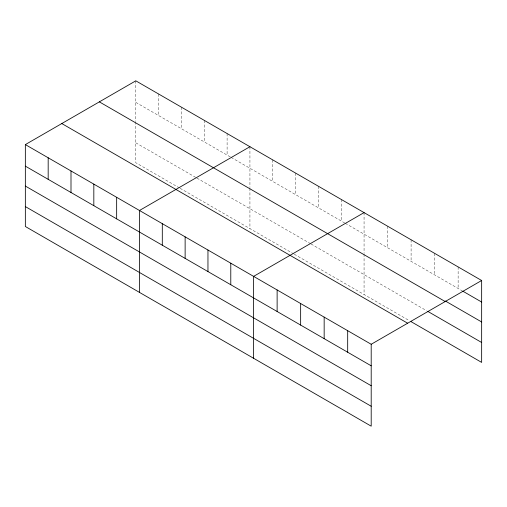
<?xml version="1.0" encoding="UTF-8"?>
<svg xmlns="http://www.w3.org/2000/svg" width="507" height="507" viewBox="0 0 507 507"><rect width="100%" height="100%" fill="white"/><g stroke="black" fill="none" stroke-linecap="round" stroke-linejoin="round"><path stroke-width="0.38" stroke-dasharray="2.54 1.9" d="M135.8 102.376L230.463 157.024M231.135 157.411L344.589 222.915M345.261 223.308L462.162 290.796M135.8 142.816L196.222 177.697M196.893 178.084L310.354 243.588M311.025 243.975L426.552 310.677M179.44 187.926L135.8 162.728L135.8 122.288M180.112 188.312L293.572 253.817M294.237 254.203L409.079 320.506M458.132 266.923L458.132 288.47M434.613 253.348L434.613 274.889M411.095 239.767L411.095 261.314M387.576 226.192L387.576 247.733M364.064 212.61L364.064 253.31M364.064 254.077L364.064 294.516M341.236 199.435L341.236 220.982M318.409 186.253L318.409 207.8M295.581 173.077L295.581 194.625M272.76 159.895L272.76 181.443M249.932 146.719L249.932 187.419M249.932 188.186L249.932 228.625M227.104 133.537L227.104 155.085M204.277 120.362L204.277 141.909M181.455 107.186L181.455 128.727M158.628 94.004L158.628 115.552M135.8 80.828L135.8 121.528"/><path stroke-width="0.76" d="M371.2 385.732L371.2 344.272L25.35 144.596L25.35 226.502L371.2 426.172L371.2 385.732L25.35 186.063M25.35 144.596L135.8 80.828L481.65 280.498L481.65 362.404L411.095 321.672M249.932 146.719L139.482 210.487L139.482 292.393M364.064 212.61L253.608 276.378L253.608 358.284M371.2 344.272L481.65 280.498M462.834 291.183L481.65 302.045M445.368 301.019L481.65 321.964M99.353 101.869L445.203 301.545M427.895 311.45L481.65 342.485M61.797 123.55L407.647 323.225M25.35 166.144L371.2 365.813M25.35 206.583L371.2 406.253M347.682 330.691L347.682 352.238M324.163 317.116L324.163 338.657M300.645 303.535L300.645 325.082M277.126 289.96L277.126 311.507M230.786 263.203L230.786 284.75M207.959 250.021L207.959 271.568M185.131 236.845L185.131 258.393M162.303 223.663L162.303 245.211M116.654 197.312L116.654 218.853M93.827 184.13L93.827 205.677M70.999 170.954L70.999 192.502M48.178 157.772L48.178 179.32"/></g></svg>
